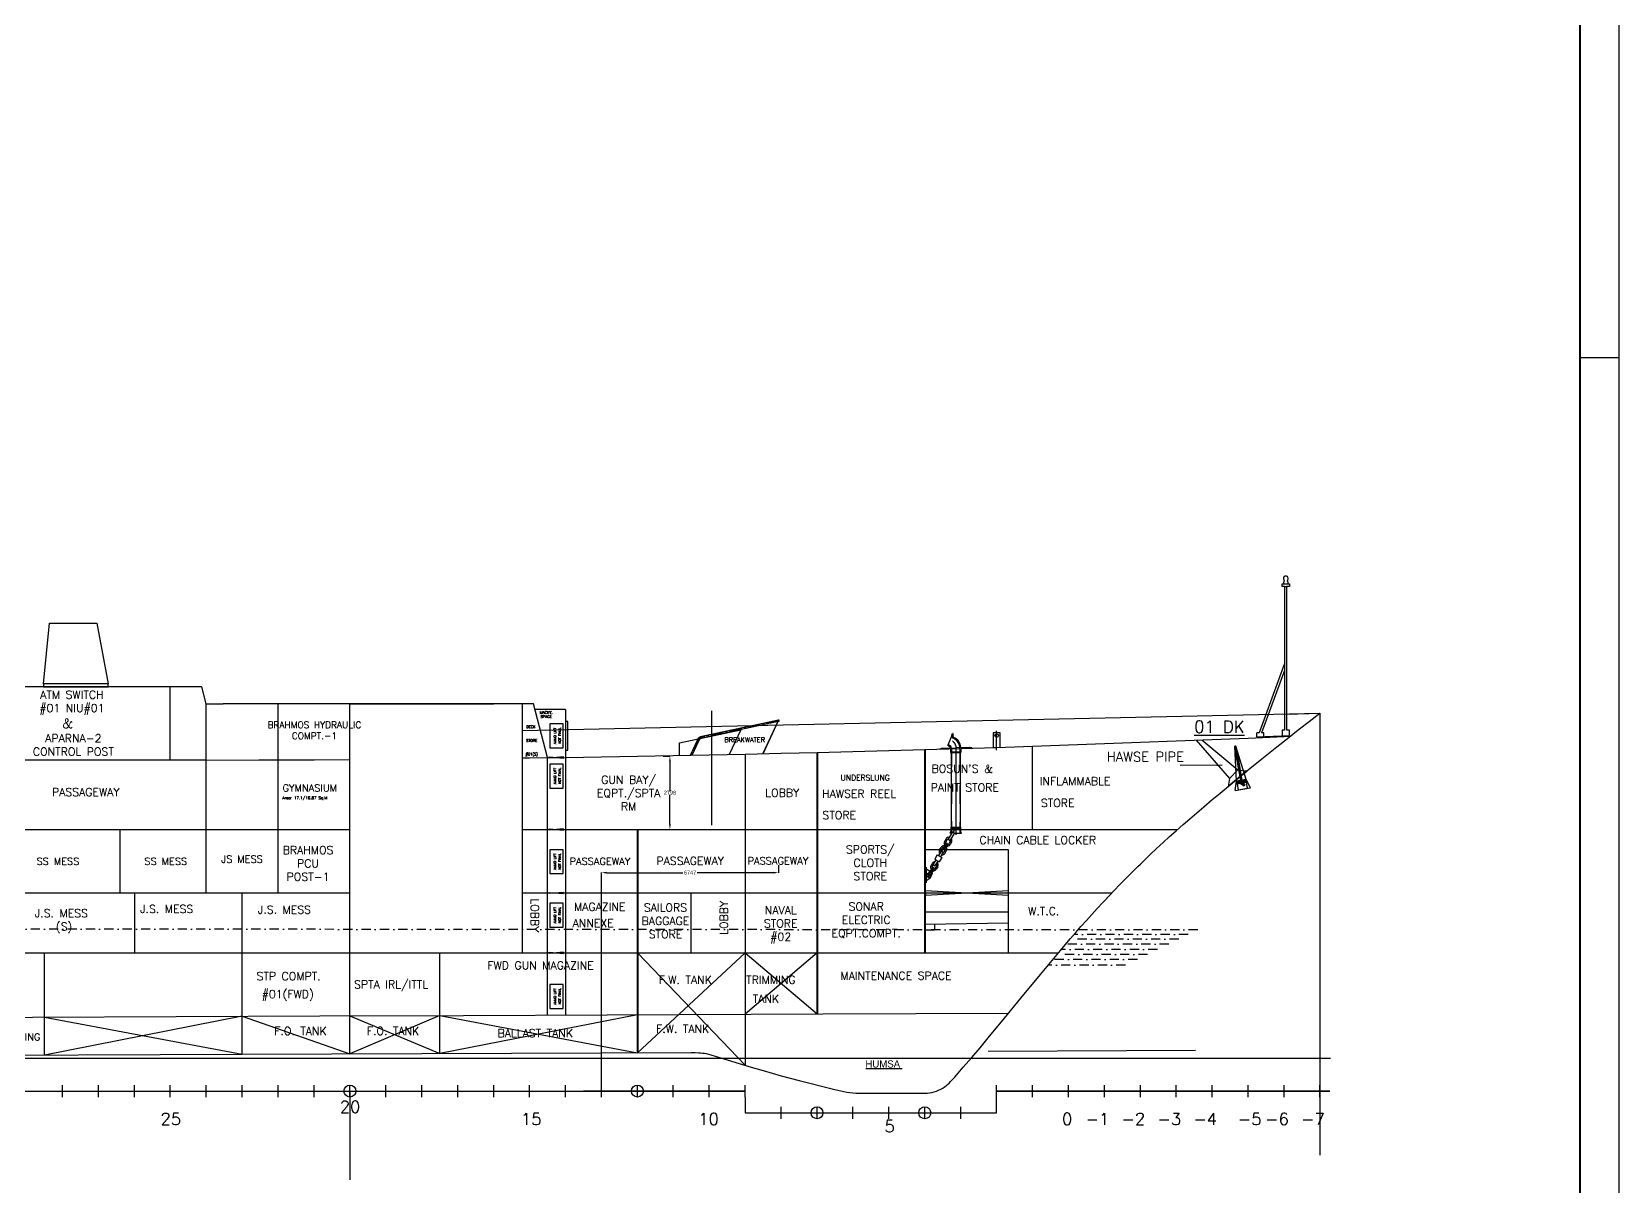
# Model space of a CAD drawing. Header units: inches. Extents: x -439515 to 171412, y -8673 to 415183.
# Drawn here: x 110939 to 171412, y 275123 to 319106 of the extents above; entities that cross this region are included whole.
import ezdxf
from ezdxf.enums import TextEntityAlignment as Align

# ---------------------------------------------------------------- set-up
doc = ezdxf.new("R2010")
doc.units = ezdxf.units.IN
doc.header["$LTSCALE"] = 700
doc.header["$MEASUREMENT"] = 0
doc.header["$PDMODE"] = 34
for name, pattern in [('CENTER', [2, 1.25, -0.25, 0.25, -0.25]), ('CENTER2', [1.125, 0.75, -0.125, 0.125, -0.125]), ('DASHDOT', [1, 0.5, -0.25, 0, -0.25]), ('DASHDOT5', [7.2, 5, -1, 0.2, -1]), ('DASHED11', [2, 1, -1]), ('DOTDASH1', [1600, 1000, -250, 100, -250]), ('H1', [40, 20, -20]), ('PHANTOM', [2.5, 1.25, -0.25, 0.25, -0.25, 0.25, -0.25])]:
    doc.linetypes.add(name, pattern=pattern)
for name, color, linetype in [('01', 7, 'Continuous'), ('01 DECK', 7, 'Continuous'), ('1', 2, 'Continuous'), ('AP & CLS', 7, 'Continuous'), ('CUSTOMERS_WEAPONS_AND_SENSORS', 7, 'Continuous'), ('Layer1', 6, 'Continuous'), ('LAYER2', 7, 'PHANTOM'), ('MANHOLES', 160, 'Continuous'), ('PLINES', 4, 'Continuous'), ('WEAPON TEXT', 7, 'Continuous'), ('WHTD', 191, 'Continuous')]:
    doc.layers.add(name, color=color, linetype=linetype)
doc.layers.add('path', color=130, linetype='DOTDASH1', lineweight=35)
doc.styles.add('ROMANS', font='romans')
doc.dimstyles.new('ISO-25', dxfattribs={"dimtxt": 2.5, "dimasz": 2.5, "dimexe": 1.25, "dimexo": 0.625, "dimtad": 1, "dimdsep": 46, "dimtxsty": 'Standard', "dimcen": 2.5, "dimadec": 0, "dimazin": 0, "dimtfac": 1, "dimtmove": 2, "dimatfit": 3, "dimfxl": 1, "dimtolj": 1, "dimtzin": 0, "dimarcsym": 0})
doc.dimstyles.get("Standard").update_dxf_attribs({"dimtxt": 150.18, "dimasz": 200.18, "dimexe": 0.8, "dimexo": 0.625, "dimgap": 0.09, "dimtad": 0, "dimtih": 1, "dimtoh": 1, "dimdec": 0, "dimzin": 0, "dimdsep": 46, "dimtxsty": 'Standard', "dimcen": 8.09, "dimclrd": 40, "dimclre": 40, "dimadec": 0, "dimazin": 0, "dimtfac": 1, "dimtdec": 0, "dimtofl": 0, "dimtmove": 0, "dimatfit": 3, "dimfxl": 1, "dimtolj": 1, "dimtzin": 0, "dimarcsym": 0})

# ---------------------------------------------------------------- blocks, each defined once
blk = doc.blocks.new('23wert')
at = {"color": 3}
for p, q in [((-835646, 457130), (-835001, 458513)), ((-835640, 457130), (-834995, 458514))]:
    blk.add_line(p, q, dxfattribs=at)
blk.add_lwpolyline([(-839134, 457057), (-839134, 457579), (-836577, 458127), (-837057, 457099)], dxfattribs=at)
for points in [[(-838670, 457066), (-838353, 457747, -0.252669), (-838201, 457860), (-834995, 458545)], [(-838603, 457067), (-838312, 457691, -0.252669), (-838159, 457804), (-834995, 458484)]]:
    blk.add_lwpolyline(points, format="xyb", dxfattribs=at)
at = {"color": 3, "linetype": 'CENTER2'}
blk.add_lwpolyline([(-834995, 458514), (-838180, 457832, 0.252634), (-838332, 457718), (-838636, 457067)], format="xyb", dxfattribs=at)
at = {"color": 3}
blk.add_arc((-834995, 458514), 30.4, 270, 90, dxfattribs=at)
blk = doc.blocks.new('*D242')
at = {"layer": '01', "color": 40, "linetype": 'ByBlock', "lineweight": -2, "transparency": 16777216}
for p, q in [((139387, 287350), (139387, 287068)), ((132640, 278522), (132640, 287070)), ((132841, 287069), (135738, 287069)), ((139187, 287069), (136289, 287069))]:
    blk.add_line(p, q, dxfattribs=at)
at = {"layer": '01', "color": 40, "linetype": 'ByBlock', "transparency": 16777216}
for points in [[(132841, 287103), (132841, 287036), (132640, 287069)], [(139187, 287103), (139187, 287036), (139387, 287069)]]:
    blk.add_solid(points, dxfattribs=at)
at = {"layer": 'Defpoints', "color": 0, "linetype": 'ByBlock', "transparency": 16777216}
for p in [(139387, 287351), (139387, 287069), (132640, 278521)]:
    blk.add_point(p, dxfattribs=at)
at = {"layer": '01', "color": 0, "linetype": 'ByBlock', "transparency": 16777216, "insert": (136014, 287069), "char_height": 150.2, "attachment_point": 5}
blk.add_mtext('\\A1;6747', dxfattribs=at)
blk = doc.blocks.new('*D224')
at = {"layer": '01', "color": 40, "linetype": 'ByBlock', "lineweight": -2, "transparency": 16777216}
for p, q in [((134996, 291513), (135250, 291513)), ((135249, 291313), (135249, 290189)), ((135249, 288915), (135249, 290039)), ((135249, 288715), (135248, 288715))]:
    blk.add_line(p, q, dxfattribs=at)
at = {"layer": '01', "color": 40, "linetype": 'ByBlock', "transparency": 16777216}
for points in [[(135215, 291313), (135282, 291313), (135249, 291513)], [(135215, 288915), (135282, 288915), (135249, 288715)]]:
    blk.add_solid(points, dxfattribs=at)
at = {"layer": 'Defpoints', "color": 0, "linetype": 'ByBlock', "transparency": 16777216}
for p in [(134996, 291513), (135249, 288715), (135250, 288715)]:
    blk.add_point(p, dxfattribs=at)
at = {"layer": '01', "color": 0, "linetype": 'ByBlock', "transparency": 16777216, "insert": (135249, 290114), "char_height": 150.2, "attachment_point": 5}
blk.add_mtext('\\A1;2798', dxfattribs=at)
blk = doc.blocks.new('A$C4BFF05FE')
blk.add_line((-10, 420.5), (0, 420.5))
at = {"color": 3}
blk.add_lwpolyline([(-1189, 0), (0, 0), (0, 841), (-1189, 841)], close=True, dxfattribs=at)
at = {"color": 4, "const_width": 0.5}
blk.add_lwpolyline([(-1169, 10), (-10, 10), (-10, 831), (-1169, 831)], close=True, dxfattribs=at)
blk = doc.blocks.new('*D290')
at = {"color": 40, "lineweight": -2, "transparency": 16777216}
for p, q in [((145993, 292310), (146019, 292374)), ((146012, 292302), (146038, 292367)), ((146019, 292374), (146027, 292370)), ((146037, 292366), (146029, 292369))]:
    blk.add_line(p, q, dxfattribs=at)
at = {"color": 40, "transparency": 16777216}
for points in [[(146019, 292374), (146019, 292374), (146019, 292374)], [(146037, 292366), (146037, 292366), (146038, 292366)]]:
    blk.add_solid(points, dxfattribs=at)
at = {"layer": 'Defpoints', "color": 0, "transparency": 16777216}
for p in [(145992, 292309), (146011, 292301), (146038, 292366)]:
    blk.add_point(p, dxfattribs=at)
at = {"color": 0, "transparency": 16777216, "insert": (146028, 292370), "char_height": 0.6, "attachment_point": 5}
blk.add_mtext('\\A1;22.5', dxfattribs=at)

msp = doc.modelspace()

# ---------------------------------------------------------------- linework, layer by layer
at = {"color": 7}
for p, q in [((158571.5, 298069), (158754, 298069)), ((158571.5, 297977.8), (158571.5, 298069)), ((158662.7, 297977.8), (158571.5, 297977.8)), ((158662.7, 297977.8), (158662.7, 292502.4)), ((158754, 298069), (158845.3, 298069)), ((158754, 292502.4), (158754, 297977.8)), ((158845.3, 297977.8), (158754, 297977.8)), ((158845.3, 298069), (158845.3, 297977.8)), ((158662.7, 295033.6), (157692.5, 292402.1)), ((158662.7, 294769.8), (157789.7, 292402.1)), ((117586.1, 293505.3), (118224.7, 293505.3)), ((129629.5, 284016.5), (129629.5, 293505.3)), ((157693.5, 292402.1), (157602.3, 292402.1)), ((157602.3, 292240.8), (157602.3, 292402.1)), ((157876, 292402.1), (157784.8, 292402.1)), ((157876.9, 292252.6), (157876, 292402.1)), ((158571.5, 292502.4), (158571.5, 292283.9)), ((158662.7, 292502.4), (158571.5, 292502.4)), ((158845.3, 292502.4), (158754, 292502.4)), ((158845.3, 292294.1), (158845.3, 292502.4)), ((138114.6, 291585.4), (138114.6, 279730.5)), ((88846.1, 286297.5), (123060.5, 286297.5)), ((114848.9, 286297.5), (114848.9, 284016.5)), ((118954.7, 280151), (118954.7, 286297.5)), ((129629.5, 286297.5), (152080.6, 286297.5)), ((136061.8, 284016.5), (136061.8, 286297.5)), ((95689, 284016.5), (150049.9, 284016.5)), ((111427.5, 280121.4), (111427.5, 284016.5)), ((126481.8, 280181.1), (126481.8, 284016.5)), ((147376.9, 280272.6), (155268.7, 280304.2)), ((112111.8, 278521.2), (112111.8, 278977.4)), ((113480.4, 278521.2), (113480.4, 278977.4)), ((114849, 278521.2), (114849, 278977.4)), ((116217.5, 278521.2), (116217.5, 278977.4)), ((117586.1, 278521.2), (117586.1, 278977.4)), ((118954.7, 278521.2), (118954.7, 278977.4)), ((120323.2, 278521.2), (120323.2, 278977.4)), ((121691.8, 278521.2), (121691.8, 278977.4)), ((123060.4, 278521.2), (123060.4, 278977.4)), ((124428.9, 278521.2), (124428.9, 278977.4)), ((125797.5, 278521.2), (125797.5, 278977.4)), ((127166.1, 278521.2), (127166.1, 278977.4)), ((128534.7, 278521.2), (128534.7, 278977.4)), ((129903.2, 278521.2), (129903.2, 278977.4)), ((131271.8, 278521.2), (131271.8, 278977.4)), ((132640.4, 278521.2), (132640.4, 278977.4)), ((134008.9, 278521.2), (134008.9, 278977.4)), ((135377.5, 278521.2), (135377.5, 278977.4)), ((136746.1, 278521.2), (136746.1, 278977.4)), ((138114.6, 278521.2), (138114.6, 278977.4)), ((147694.6, 277921.1), (147694.6, 278977.4)), ((147694.6, 278521.2), (147694.6, 278977.4)), ((149063.2, 278521.2), (149063.2, 278977.4)), ((150431.8, 278521.2), (150431.8, 278977.4)), ((151800.3, 278521.2), (151800.3, 278977.4)), ((153168.9, 278521.2), (153168.9, 278977.4)), ((154537.5, 278521.2), (154537.5, 278977.4)), ((155906.1, 278521.2), (155906.1, 278977.4)), ((157274.6, 278521.2), (157274.6, 278977.4)), ((158643.2, 278521.2), (158643.2, 278977.4)), ((160011.8, 278521.2), (160011.8, 278977.4)), ((9536, 278749.3), (138114.6, 278749.3)), ((116217.5, 278749.3), (117586.1, 278749.3)), ((138114.6, 278521.2), (138114.6, 277921.1)), ((147694.6, 278749.3), (160393.1, 278749.3)), ((138114.6, 277921.1), (147694.6, 277921.1)), ((139483.2, 277693), (139483.2, 278149.2)), ((140851.8, 277693), (140851.8, 278149.2)), ((142220.4, 277693), (142220.4, 278149.2)), ((143588.9, 277693), (143588.9, 278149.2)), ((144957.5, 277693), (144957.5, 278149.2)), ((146326.1, 277693), (146326.1, 278149.2))]:
    msp.add_line(p, q, dxfattribs=at)
for p, q in [((116217.5, 291361.2), (116217.5, 294143.9)), ((120323.2, 286297.5), (120323.2, 293505.3)), ((123060.6, 280167.6), (123060.4, 293505.3)), ((131271.8, 293285.6), (130105.7, 293285.6)), ((131271.8, 293285.6), (131271.8, 281648.5)), ((145998.2, 292323.6), (145828.9, 291905)), ((155295.3, 292118.2), (156562.1, 290655.8)), ((155517, 292127.1), (156887.3, 290981)), ((145933.2, 291783.5), (145933.2, 291645.3)), ((145933.2, 291645.3), (146334.7, 291645.3)), ((145963.3, 291673.8), (145963.3, 288757.9)), ((145963.3, 291673.8), (146304.5, 291673.8)), ((145963.3, 291673.8), (145963.3, 291645.3)), ((145974.3, 291808.6), (145974.3, 291718.3)), ((146293.6, 291791.3), (146293.6, 291718.3)), ((146304.5, 291673.8), (146304.5, 288756.6)), ((146304.5, 291673.8), (146304.5, 291645.3)), ((146334.7, 291798.2), (146334.7, 291645.3)), ((149063.2, 288715.3), (149063.2, 291888.4)), ((130587.5, 281645.3), (130587.5, 291451.4)), ((156887.3, 290981), (157223.8, 290950.2)), ((156562.1, 290655.8), (156519.3, 290358.1)), ((145998.8, 288598.4), (145866.8, 288370.8)), ((145914.5, 288581.4), (145987.2, 288581.1)), ((146070.5, 288560.2), (145940, 288327.8)), ((145952.4, 288803.5), (146315.4, 288802.2)), ((145952.4, 288803.5), (145953, 288642.9)), ((145963.3, 288757.9), (146304.5, 288756.6)), ((146034.5, 288586.2), (146125, 288779.2)), ((146077.7, 288580.7), (146359.8, 288579.7)), ((146315.4, 288802.2), (146314.8, 288642.9)), ((145578, 287878.9), (145484.5, 287719.7)), ((145518.2, 287933.3), (145575.6, 288031)), ((145565.4, 287905.6), (145622.8, 288003.3)), ((145652.2, 288005.4), (145746.2, 288165.5)), ((145804.3, 288180.6), (145667.3, 287947.3)), ((145738, 287935.7), (145680.6, 287838)), ((145767, 288357), (145709.6, 288259.3)), ((145725.4, 287962.4), (145819.4, 288122.5)), ((145727.8, 287810.3), (145785.2, 287908)), ((145814.2, 288329.3), (145756.9, 288231.6)), ((145929.4, 288261.7), (145872, 288164)), ((145976.6, 288234), (145919.2, 288136.3)), ((144995.2, 287273), (144957.5, 287273.7)), ((145233.6, 287251.5), (145143.9, 287098.7)), ((145248.1, 287432.3), (145190.7, 287334.6)), ((145295.3, 287404.6), (145237.9, 287306.9)), ((145294.3, 287395.8), (145387.7, 287554.9)), ((145434, 287749.3), (145337.3, 287584.6)), ((145337.3, 287584.6), (145511.4, 287482.3)), ((145416.5, 287345.4), (145353.2, 287237.5)), ((145367.5, 287352.8), (145461, 287511.9)), ((145450.6, 287296.3), (145392.8, 287198.8)), ((145434, 287749.3), (145608.2, 287647.1)), ((145608.2, 287647.1), (145511.4, 287482.3)), ((145651.2, 287835.9), (145557.7, 287676.7)), ((145082.6, 287040.7), (145057.2, 286997.4)), ((145143.9, 287098.7), (145217.1, 287055.7)), ((145217.1, 287055.7), (145183.3, 286945.7)), ((145306.8, 287208.5), (145217.1, 287055.7))]:
    msp.add_line(p, q)
at = {"color": 7, "lineweight": 40}
for p, q in [((140851.8, 291649.2), (140851.8, 281685.4)), ((144957.5, 291759.8), (144957.5, 284016.5)), ((134008.9, 288715.3), (134008.9, 280210.5)), ((144994, 287273), (144994, 286680.4))]:
    msp.add_line(p, q, dxfattribs=at)
at = {"ltscale": 0.2}
for p, q in [((145521, 291788.8), (145515.3, 291778.1)), ((145521, 291788.8), (145623.5, 291816.5)), ((145974.3, 291808.6), (145974.3, 291718.3)), ((146748, 291820.9), (146644.2, 291843.2)), ((146748, 291820.9), (146754.3, 291810.5))]:
    msp.add_line(p, q, dxfattribs=at)
at = {"linetype": 'DASHED11'}
for p, q in [((145974.3, 291830.5), (145974.3, 288813.5)), ((145974.3, 291794.3), (145974.3, 288617.1)), ((146293.6, 291794.3), (146293.6, 288617.1))]:
    msp.add_line(p, q, dxfattribs=at)
at = {"color": 3}
for p, q in [((156809.2, 291891.5), (156764.3, 291883.5)), ((156809.2, 291891.5), (156764.3, 291883.5)), ((156836.8, 290553), (156764.3, 291883.5)), ((156836.8, 290553), (156764.3, 291883.5)), ((157196.2, 290616.4), (156809.2, 291891.5)), ((157196.2, 290616.4), (156809.2, 291891.5)), ((156834.5, 291483.5), (156879.4, 291491.4)), ((156785.4, 290201.1), (156836.8, 290553)), ((156785.4, 290201.1), (157365, 290303.3)), ((156785.5, 290201.1), (156836.9, 290553)), ((156785.5, 290201.1), (157365, 290303.3)), ((156836.8, 290553), (157196.2, 290616.4)), ((156836.8, 290553), (157196.2, 290616.4)), ((157196.2, 290616.4), (156836.8, 290553)), ((157196.3, 290616.4), (156836.9, 290553)), ((157199.5, 290598.4), (156840.1, 290535)), ((157199.5, 290598.4), (156840.1, 290535)), ((156840.1, 290535), (156843.6, 290514.8)), ((156840.1, 290535), (156855.9, 290445.1)), ((156843.6, 290514.8), (156844.8, 290508)), ((156844, 290509.5), (157203.4, 290572.9)), ((156844, 290509.5), (157203.4, 290572.9)), ((156844, 290509.5), (156848, 290487)), ((156844, 290509.5), (156848, 290487)), ((156848, 290487), (157207.4, 290550.4)), ((156848, 290487), (157207.4, 290550.4)), ((157215.3, 290508.5), (156855.9, 290445.1)), ((156855.9, 290445.1), (156895.5, 290220.5)), ((156883.6, 290287.9), (156885, 290280.4)), ((156885, 290280.4), (156888.9, 290257.9)), ((156895.5, 290220.5), (157254.9, 290283.9)), ((156895.5, 290220.5), (157254.9, 290283.9)), ((157050, 290595.1), (156930.6, 290475.7)), ((156930.6, 290475.7), (157050, 290595.1)), ((156992.8, 290584.2), (157037.7, 290592.1)), ((157365, 290303.3), (157196.2, 290616.4)), ((157365, 290303.3), (157196.3, 290616.4)), ((157203, 290578.2), (157199.5, 290598.4)), ((157215.3, 290508.5), (157199.5, 290598.4)), ((157204.2, 290571.4), (157203, 290578.2)), ((157207.4, 290550.4), (157203.4, 290572.9)), ((157207.4, 290550.4), (157203.4, 290572.9)), ((157254.9, 290283.9), (157215.3, 290508.5)), ((157244.4, 290343.8), (157243, 290351.3)), ((157248.3, 290321.3), (157244.4, 290343.8)), ((157254.9, 290283.9), (157248.3, 290321.3)), ((156888.9, 290257.9), (156895.5, 290220.5))]:
    msp.add_line(p, q, dxfattribs=at)
at = {"color": 42}
msp.add_line((114301.5, 286297.5), (114301.5, 288715.3), dxfattribs=at)
at = {"color": 7, "ltscale": 0.8}
for p, q in [((148150.8, 287939.7), (144957.5, 287939.7)), ((148150.8, 286297.5), (148150.8, 287939.7)), ((148150.8, 284016.5), (148150.8, 287939.7)), ((144987.3, 286388.7), (148150.8, 286206.2)), ((144987.3, 286206.2), (148150.8, 286388.7)), ((144987.3, 286297.5), (144987.3, 286206.2)), ((144957.5, 285577.6), (148150.8, 285577.6)), ((145327.9, 284881.7), (144957.5, 284881.7)), ((145327.9, 285108.2), (145327.9, 284881.7))]:
    msp.add_line(p, q, dxfattribs=at)
at = {"color": 6, "linetype": 'CENTER2', "ltscale": 0.8}
for p, q in [((145039.8, 287056.8), (145205.8, 286911.3)), ((145270.2, 287230), (145055.4, 286871.6))]:
    msp.add_line(p, q, dxfattribs=at)
at = {"color": 4, "linetype": 'DASHDOT'}
for p, q in [((155356.1, 284886.3), (7090.9, 284996.3)), ((154254.6, 284350.4), (150327.8, 284350.4)), ((154629.7, 284532.8), (150483.5, 284532.8)), ((154989.7, 284708), (150634.8, 284708)), ((153054.7, 283766.6), (149836.4, 283766.6)), ((153444.8, 283956.4), (149995, 283956.4)), ((153819.4, 284138.6), (150147.8, 284138.6)), ((152601.1, 283545.9), (149652.9, 283545.9))]:
    msp.add_line(p, q, dxfattribs=at)
at = {"color": 6, "ltscale": 0.8}
msp.add_line((144957.5, 285101.7), (148150.8, 285157.4), dxfattribs=at)
at = {"color": 7, "linetype": 'DOTDASH1'}
msp.add_line((118954.7, 284016.5), (128990.8, 284016.5), dxfattribs=at)
at = {"color": 4, "linetype": 'DOTDASH1'}
for p, q in [((134008.9, 284016.5), (138114.6, 279730.5)), ((134009.2, 280210.7), (138114.6, 284016.5))]:
    msp.add_line(p, q, dxfattribs=at)
at = {"color": 3, "linetype": 'DOTDASH1'}
for p, q in [((140851.8, 284016.5), (138114.6, 281674.9)), ((138114.6, 284016.5), (140851.8, 281685.4)), ((118954.7, 281599.2), (111427.5, 280121.4)), ((111427.5, 281569.5), (118954.7, 280151.4)), ((134008.9, 281658.9), (126481.8, 280181.1)), ((126481.8, 281628.8), (134009.2, 280210.7))]:
    msp.add_line(p, q, dxfattribs=at)
at = {"color": 24, "linetype": 'DOTDASH1'}
for p, q in [((118954.7, 281599.2), (123060.4, 280167.3)), ((126481.8, 281628.8), (123060.4, 280167.5)), ((123060.4, 281615.2), (126481.8, 280181.1))]:
    msp.add_line(p, q, dxfattribs=at)
at = {"color": 7, "linetype": 'Continuous'}
for p, q in [((138114.6, 278749.3), (131955.9, 278749.3)), ((160393.1, 278749.3), (147694.6, 278749.3))]:
    msp.add_line(p, q, dxfattribs=at)
at = {"color": 7}
msp.add_lwpolyline([(158633.3, 298226.8, -0.3138593), (158633.3, 298148.5, 0.1532444), (158617, 298096.4), (158617, 298069), (158799.5, 298069), (158799.5, 298096.4, 0.1532444), (158783.1, 298148.5, -0.3138593), (158783.1, 298226.8, 1.9148542)], format="xyb", close=True, dxfattribs=at)
for points in [[(111381.9, 294263), (111610, 296580), (113412.4, 296580), (113845.3, 294263)], [(48473.3, 288715.3), (123060.5, 288715.3)], [(129629.5, 288715.3), (154589.9, 288715.3)], [(41630.5, 281461.8), (84276.2, 281461.8), (89066.2, 281481), (94540.4, 281502), (100014.7, 281523.9), (105489, 281545.8), (110963.3, 281567.7), (116437.6, 281589.6), (121911.8, 281610.6), (127386.1, 281632.5), (132860.4, 281654.4), (135597.5, 281665.3), (141071.8, 281686.3), (148149.6, 281714.6)]]:
    msp.add_lwpolyline(points, dxfattribs=at)
for points in [[(111381.9, 294143.9), (113845.3, 294143.9), (113845.3, 294263), (111381.9, 294263)], [(131271.8, 291734.6), (131363.1, 291734.6), (131363.1, 292829.5), (131271.8, 292829.5)]]:
    msp.add_lwpolyline(points, close=True)
for points in [[(130587.5, 291451.4), (130048, 293505.3), (118224.7, 293505.3)], [(144993.9, 287202.2), (145035.8, 287201.6), (145158.9, 287124.3)]]:
    msp.add_lwpolyline(points)
at = {"color": 1, "linetype": 'DOTDASH1'}
for points in [[(130678.7, 291825.8), (131180.6, 291825.8), (131180.6, 292738.2), (130678.7, 292738.2)], [(130678.7, 290290.6), (131180.6, 290290.6), (131180.6, 291203), (130678.7, 291203)], [(130678.7, 287031.7), (131180.6, 287031.7), (131180.6, 287944.1), (130678.7, 287944.1)], [(130678.7, 284990.2), (131180.6, 284990.2), (131180.6, 285902.6), (130678.7, 285902.6)], [(130678.7, 281893.5), (131180.6, 281893.5), (131180.6, 282805.9), (130678.7, 282805.9)]]:
    msp.add_lwpolyline(points, close=True, dxfattribs=at)
at = {"color": 3}
for points in [[(156992.8, 290584.2), (156770, 291832.9), (156815, 291840.8)], [(156770, 291832.9), (156815, 291840.8), (156879.4, 291491.4)], [(156994.1, 290580.7), (156834.5, 291483.5), (156770, 291832.9)], [(156770, 291832.9), (156992.8, 290584.2), (156994.1, 290580.7)], [(157039.1, 290588.6), (157037.7, 290592.1), (156815, 291840.8)], [(156815, 291840.8), (156879.4, 291491.4), (157039.1, 290588.6)], [(156879.4, 291491.4), (157039.1, 290588.6), (156994.1, 290580.7)], [(157125.4, 290373.2), (157141.2, 290389.6), (156990.3, 290535.4), (156942.8, 290486.2), (157125.4, 290373.2)], [(157157.1, 290406), (157037.8, 290584.6), (156990.3, 290535.4), (157141.2, 290389.6), (157157.1, 290406)], [(157039.1, 290588.6), (156994.1, 290580.7), (156992.8, 290584.2)]]:
    msp.add_lwpolyline(points, dxfattribs=at)
msp.add_lwpolyline([(157075.3, 290421.1, 1), (157075.3, 290489.5, 1), (157075.3, 290421.1)], format="xyb", dxfattribs=at)
msp.add_lwpolyline([(145227.7, 287073.8, -0.2621897), (145232.2, 287006.8), (145162, 286859.8), (145029.6, 286767.9), (144994, 286768.5)], format="xyb")
msp.add_circle((145121.6, 286984), 32.3)
at = {"color": 7}
for centre in [(123060.4, 278749.3), (134008.9, 278749.3), (140851.8, 277921.1), (144957.5, 277921.1)]:
    msp.add_circle(centre, 228.1, dxfattribs=at)
for centre, radius, start, end in [((146088, 292278.9), 100.4, 152.205703, 245.744586), ((146017.3, 292315.9), 20.5, 332.353369, 152.353369), ((146088, 292278.9), 59.3, 152.353369, 245.744586), ((145874.3, 291804.7), 419.7, 356.973851, 65.744586), ((145874.3, 291804.7), 460.8, 5.16619, 65.744586), ((145874.5, 291822.3), 100.4, 356.973851, 110.055666), ((145875.3, 291822.3), 59.3, 50.588439, 110.055666), ((145896.9, 288635.2), 56.7, 288.092836, 7.765426), ((145896.9, 288635.2), 79.5, 317.17356, 346.814753), ((146036.4, 288582.7), 40.8, 326.587132, 157.298533), ((146371, 288635.2), 79.5, 193.185247, 224.184563), ((146371, 288635.2), 56.7, 172.234574, 258.659989), ((145623, 287871.8), 121.5, 149.580701, 219.127677), ((145623, 287871.8), 66.8, 149.580701, 200.089384), ((145680.4, 287969.5), 121.5, 80.033726, 149.580701), ((145614.6, 287857.4), 42.5, 329.580701, 149.580701), ((145680.4, 287969.5), 66.8, 99.072018, 149.580701), ((145688.8, 287983.9), 42.5, 149.580701, 329.580701), ((145814.4, 288197.8), 121.5, 149.580701, 219.127677), ((145782.8, 288144), 42.5, 329.580701, 149.580701), ((145814.4, 288197.8), 66.8, 149.580701, 201.391846), ((145871.8, 288295.5), 121.5, 80.033726, 149.580701), ((145680.4, 287969.5), 121.5, 329.580701, 39.127677), ((145814.4, 288197.8), 121.5, 260.033726, 329.580701), ((145871.8, 288295.5), 66.8, 97.769556, 149.580701), ((145814.4, 288197.8), 66.8, 277.769556, 329.580701), ((145903.4, 288349.3), 42.5, 149.580701, 329.580701), ((145871.8, 288295.5), 66.8, 329.580701, 21.391846), ((145871.8, 288295.5), 121.5, 329.580701, 39.127677), ((145295.5, 287273), 121.5, 149.580701, 219.127677), ((145295.5, 287273), 66.8, 149.580701, 200.089384), ((145270.2, 287230), 42.5, 329.580701, 149.580701), ((145352.9, 287370.8), 121.5, 90.903109, 149.580701), ((145330.9, 287374.3), 42.5, 149.580701, 329.580701), ((145351.8, 287361.9), 66.8, 345.670941, 43.801999), ((145346, 287358.2), 121.5, 329.346554, 49.490062), ((145623, 287871.8), 121.5, 260.033726, 329.580701), ((145623, 287871.8), 66.8, 279.072018, 329.580701), ((145117.5, 286964.9), 68.5, 151.720659, 343.664397), ((145261.1, 286913.6), 219.1, 122.359712, 144.554161), ((145288.3, 287260.8), 121.5, 259.799579, 329.346554), ((145295.5, 287273), 66.8, 279.072018, 329.580701)]:
    msp.add_arc(centre, radius, start, end)
at = {"ltscale": 0.2}
msp.add_arc((145895.5, 291847), 27.4, 271.973851, 50.588439, dxfattribs=at)
at = {"layer": '01', "linetype": 'ByBlock'}
for p, q in [((158662.7, 297977.8), (158639.9, 297977.8)), ((158662.7, 297977.8), (158754, 297977.8)), ((158754, 297977.8), (158776.8, 297977.8)), ((123060.4, 293505.3), (128534.7, 293505.3)), ((136843.5, 288880.9), (136843.5, 293229.1))]:
    msp.add_line(p, q, dxfattribs=at)
at = {"layer": '01', "color": 4}
msp.add_line((129629.5, 292485.2), (160011.8, 293140.3), dxfattribs=at)
at = {"layer": '01', "color": 7}
msp.add_line((158754, 293113.2), (160011.8, 293140.3), dxfattribs=at)
at = {"layer": '01', "color": 3, "linetype": 'ByBlock'}
msp.add_line((160011.8, 293140.3), (160011.8, 276303.8), dxfattribs=at)
at = {"layer": '01', "linetype": 'CENTER'}
msp.add_line((147694.7, 291737.2), (147694.7, 292468), dxfattribs=at)
at = {"layer": '01', "color": 4, "linetype": 'ByBlock'}
msp.add_line((123060.4, 278749.3), (123060.4, 275372.6), dxfattribs=at)
at = {"layer": '01', "color": 7}
msp.add_lwpolyline([(158881.3, 293115.9), (160011.8, 293140.3)], dxfattribs=at)
at = {"layer": '01', "linetype": 'ByBlock'}
msp.add_lwpolyline([(147557.8, 291839.3), (147831.5, 291848), (147831.5, 292391), (147557.8, 292391)], close=True, dxfattribs=at)
for points in [[(130652.9, 291482.6), (131200.3, 291437), (131200.3, 291482.6), (130652.9, 291437), (130652.9, 291482.6)], [(130652.9, 288738.1), (131200.3, 288692.5), (131200.3, 288738.1), (130652.9, 288692.5), (130652.9, 288738.1)], [(130652.9, 286320.3), (131200.3, 286274.6), (131200.3, 286320.3), (130652.9, 286274.6), (130652.9, 286320.3)], [(130652.9, 284039.3), (131200.3, 283993.7), (131200.3, 284039.3), (130652.9, 283993.7), (130652.9, 284039.3)]]:
    msp.add_lwpolyline(points, dxfattribs=at)
msp.add_circle((147694.7, 292290.4), 66.7, dxfattribs=at)
at = {"layer": '01 DECK', "color": 7, "linetype": 'Continuous'}
msp.add_line((117586.1, 291361.2), (95689, 291361.2), dxfattribs=at)
at = {"layer": '1', "color": 7, "linetype": 'Continuous'}
msp.add_lwpolyline([(31571.5, 279805), (118954.7, 280151.3), (136061.8, 280219.2), (136205, 280217.4), (136348.3, 280211), (136419.4, 280204.6), (136490.6, 280197.3), (136561.8, 280187.2), (136632, 280174.5), (136717.8, 280155.3), (136803.6, 280133.4), (136974.2, 280083.2), (137430.4, 279940.9), (137885.6, 279799.5), (138342.7, 279661.7), (138798.9, 279526.7), (139139.2, 279429.1), (139481.4, 279333.3), (139823.5, 279240.2), (140167.5, 279149.9), (140623.7, 279033.1), (141078.1, 278919.9), (141536.1, 278810.5), (141762.3, 278758.5), (141875.5, 278734.7), (141989.5, 278712.8), (142103.6, 278694.6), (142217.6, 278680.9), (142332.6, 278671.8), (142448.4, 278669), (144957.5, 278669), (145046, 278671.8), (145135.4, 278680.9), (145224.8, 278696.4), (145312.4, 278717.4), (145399.1, 278744.8), (145483, 278777.6), (145564.2, 278815.9), (145641.8, 278860.6), (145705.6, 278904.4), (145767.7, 278951.9), (145827, 279002.1), (145883.6, 279055), (145939.2, 279110.6), (145993, 279168.1), (146098.9, 279284.9), (146424.6, 279655.3), (146744.8, 280027.6), (147062.4, 280400.7), (147375.3, 280775.7), (147996.6, 281527.5), (148614.3, 282283), (149363.4, 283195.4), (149740.2, 283651.6), (150121.6, 284107.7), (150431.8, 284472.7), (150510.2, 284563.9), (150708.2, 284792.9), (150908, 285020.1), (151111.5, 285249.1), (151315.9, 285476.3), (151524.8, 285705.3), (151735.6, 285932.5), (151800.3, 286001.8), (152167.1, 286388.7), (152388.8, 286617.7), (152612.4, 286844.9), (152840.5, 287073.9), (153070.4, 287301.1), (153168.9, 287396.9), (153544.8, 287757.3), (153788.4, 287986.3), (154033.8, 288213.5), (154284.8, 288442.5), (154537.5, 288668.7), (154796.6, 288898.6), (155056.6, 289125.8), (155587.6, 289582), (155906.1, 289851.2), (156128.7, 290038.2), (156677, 290494.4), (157232.7, 290950.6), (157274.6, 290985.3), (157795.6, 291406.8), (158366.7, 291863), (158775.5, 292186), (159185.1, 292507.1), (159597.6, 292825.5), (160011.8, 293140.3)], dxfattribs=at)
at = {"layer": 'AP & CLS', "color": 230}
msp.add_line((9536, 280002), (160416.8, 280002), dxfattribs=at)
at = {"layer": 'CUSTOMERS_WEAPONS_AND_SENSORS', "linetype": 'DASHDOT5'}
msp.add_line((146133.9, 291914.2), (146133.9, 288507.6), dxfattribs=at)
at = {"layer": 'Layer1'}
for p, q in [((145596.8, 291809.3), (146133.9, 291827.8)), ((145933.4, 291784.4), (146334.6, 291798.2)), ((146671.2, 291837.4), (146133.9, 291827.8))]:
    msp.add_line(p, q, dxfattribs=at)
at = {"layer": 'LAYER2', "ltscale": 0.2}
msp.add_line((146133.9, 291860.3), (146133.9, 291645.3), dxfattribs=at)
msp.add_arc((145915.5, 291871.9), 222.5, 10.944412, 67.073036, dxfattribs=at)
at = {"layer": 'MANHOLES', "color": 7}
for p, q in [((117415, 294143.9), (109374.7, 294143.9)), ((117586.1, 293505.3), (117415, 294143.9)), ((117586.1, 286297.5), (117586.1, 293505.3))]:
    msp.add_line(p, q, dxfattribs=at)
at = {"layer": 'path', "color": 7, "linetype": 'Continuous'}
msp.add_line((157223.8, 290950.2), (156519.3, 290358.1), dxfattribs=at)
at = {"layer": 'PLINES', "color": 0}
for points in [[(129629.5, 291438.5, 0), (129903.2, 291441.9, 0), (131271.8, 291460.8, 0), (132640.4, 291481.8, 0), (134009, 291504.7, 0), (135377.5, 291529.6, 0), (136746.1, 291556.5, 0), (138114.6, 291585.4, 0), (139483.2, 291616.3, 0), (140851.8, 291649.2, 0), (142220.4, 291684.1, 0), (143588.9, 291721, 0), (144957.5, 291759.8, 0), (146326.1, 291800.7, 0), (147694.7, 291843.6, 0), (149063.2, 291888.4, 0), (150431.8, 291935.3, 0), (151800.3, 291984.1, 0), (153169, 292035, 0), (154537.5, 292087.8, 0), (155906.2, 292142.7, 0), (157274.8, 292199.5, 0), (158643.3, 292258.3, 0), (158881.3, 292268.9, 0)], [(117586.1, 291361.2, 0), (119593.3, 291363.6, 0)], [(119593.3, 291363.6, 0), (120323.2, 291365.1, 0), (121691.8, 291370.1, 0), (123060.4, 291377.1, 0), (123060.4, 291377.1, 0)]]:
    msp.add_polyline3d(points, dxfattribs=at)
at = {"layer": 'WEAPON TEXT', "color": 1}
msp.add_line((146126, 291674.3), (146133.9, 291673.8), dxfattribs=at)
at = {"layer": 'WEAPON TEXT'}
for p, q in [((144957.5, 287273.7), (144994, 287273)), ((144957.5, 286680.4), (144994, 286680.4))]:
    msp.add_line(p, q, dxfattribs=at)
at = {"layer": 'WHTD', "color": 0, "linetype": 'Continuous'}
for p, q in [((157602.3, 292240.8), (158845.3, 292294.1)), ((156887.3, 290981), (156562.1, 290655.8))]:
    msp.add_line(p, q, dxfattribs=at)

# ---------------------------------------------------------------- block references
at = {"linetype": 'ByBlock', "xscale": 150, "yscale": 150, "zscale": 150}
msp.add_blockref('A$C4BFF05FE', (171412, 243626.5), dxfattribs=at)
at = {"color": 3, "xscale": 0.9123799999999999, "yscale": 0.9123799999999999, "zscale": 0.9123799999999999}
msp.add_blockref('23wert', (901220.5, -125475.6), dxfattribs=at)

# ---------------------------------------------------------------- texts
at = {"style": 'ROMANS'}
for s, height, p in [('&', 365, (112507.6, 292578.9)), ('BREAKWATER', 182.48, (138872.6, 292041.6))]:
    msp.add_text(s, height=height, dxfattribs=at).set_placement(p, align=Align.RIGHT)
at = {"linetype": 'H1', "style": 'ROMANS'}
for s, p in [('MACHY.', (130535.6, 293175.9)), ('SPACE', (130535.6, 293014.1))]:
    msp.add_text(s, height=100.59, dxfattribs=at).set_placement(p, align=Align.MIDDLE)
at = {"style": 'ROMANS'}
msp.add_text('%%u01 DK', height=456.19, dxfattribs=at).set_placement((156178.4, 292630.6), align=Align.MIDDLE)
at = {"linetype": 'H1', "style": 'ROMANS'}
for s, p in [('STORE', (129774.6, 292051.2)), ('DECK', (129774.6, 292578.3)), ('#01(S)', (129748.9, 291534.4))]:
    msp.add_text(s, height=100.59, dxfattribs=at).set_placement(p)
at = {"color": 7, "style": 'ROMANS'}
for p in [(130867.6, 292281.9), (130867.6, 290746.7), (130867.6, 287487.8), (130867.6, 285446.3), (130867.6, 282349.6)]:
    msp.add_text('AMMO LIFT', height=90.33, rotation=90, dxfattribs=at).set_placement(p, align=Align.MIDDLE)
for p in [(131088.5, 292292.4), (131088.5, 290757.2), (131088.5, 287498.3), (131088.5, 285456.9), (131088.5, 282360.2)]:
    msp.add_text('NOT FINAL', height=90.33, rotation=90, dxfattribs=at).set_placement(p, align=Align.CENTER)
at = {"style": 'ROMANS'}
for s, height, p in [('HAWSE PIPE', 364.95, (151888, 291302.4)), ("BOSUN'S & ", 304.88, (145214.7, 290876.9)), ('PASSAGEWAY', 304.88, (111710.3, 289986.2)), ('PAINT STORE', 304.881, (145180.5, 290161.5)), ('INFLAMMABLE', 304.881, (149336.3, 290402.9)), ('HAWSER REEL', 304.881, (141044.9, 289926.5)), ('STORE', 304.88, (149380.6, 289571.5)), ('STORE', 304.88, (141060, 289108.6)), ('CHAIN CABLE LOCKER', 304.881, (147041.6, 288158.4)), ('PASSAGEWAY', 274.39, (131423.2, 287363.1)), ('PASSAGEWAY', 304.88, (134734.8, 287364)), ('PASSAGEWAY', 274.39, (138204.9, 287382.2)), ('J.S. MESS ', 304.88, (115066.4, 285533.9)), ('J.S. MESS ', 304.88, (119551.6, 285506.9)), ('W.T.C.', 304.88, (148894.5, 285453.3)), ('STP COMPT.', 304.88, (119501, 282973.5)), ('SPTA IRL/ITTL', 304.881, (123216.7, 282659.3)), ('F.W. TANK', 304.88, (134820.6, 282833.8)), ('TRIMMING ', 304.88, (138153.9, 282838.7)), ('MAINTENANCE SPACE', 304.881, (141745.2, 282992.2)), ('#01(FWD)', 304.88, (119697.5, 282290.3)), ('TANK', 304.88, (138402.9, 282110)), ('F.W. TANK', 304.88, (134723, 280972.2)), ('F.O. TANK', 304.88, (120175.2, 280885.1)), ('F.O. TANK', 304.88, (123704.4, 280885.1)), ('BALLAST TANK', 304.881, (128683.6, 280801.4))]:
    msp.add_text(s, height=height, dxfattribs=at).set_placement(p)
at = {"color": 3, "style": 'ROMANS'}
msp.add_text('UNDERSLUNG', height=210.94, dxfattribs=at).set_placement((143624.4, 290581.3), align=Align.RIGHT)
at = {"style": 'ROMANS'}
for rotation, p in [(270, (129949.9, 286089.1)), (90, (137457.5, 284701.8))]:
    msp.add_text('LOBBY', height=304.88, rotation=rotation, dxfattribs=at).set_placement(p)
at = {"color": 1, "style": 'ROMANS'}
for s, height, p in [('MAGAZINE', 304.88, (131594.4, 285614.6)), ('ANNEXE', 304.88, (131541.3, 284995.4)), ('FWD GUN MAGAZINE', 304.881, (128295.9, 283385.5))]:
    msp.add_text(s, height=height, dxfattribs=at).set_placement(p)
at = {"color": 7, "style": 'ROMANS'}
for s, height, p in [('20', 456.19, (123064.5, 277923.5)), ('25', 456.19, (116235.8, 277457.4)), ('15', 456.19, (129963.4, 277457.4)), ('10', 456.19, (136721.8, 277457.4)), ('5', 456.2, (143620.7, 277181.4)), ('0', 456.2, (150379.1, 277457.4)), ('-1', 456.19, (151534.4, 277457.4)), ('-2', 456.19, (152903, 277457.4)), ('-3', 456.19, (154271.6, 277457.4)), ('-4', 456.19, (155640.1, 277457.4)), ('-5', 456.19, (157334.3, 277457.4)), ('-6', 456.19, (158377.3, 277457.4)), ('-6', 456.19, (158377.3, 277457.4)), ('-7', 456.19, (159745.8, 277457.4))]:
    msp.add_text(s, height=height, dxfattribs=at).set_placement(p, align=Align.CENTER)
at = {"attachment_point": 5, "style": 'ROMANS'}
for s, insert, char_height, width in [('ATM SWITCH\\P#01 NIU#01', (112468.8, 293545.7), 304.88, 3533.607), ('APARNA-2 CONTROL POST', (112523.2, 291933.7), 304.881, 3917.531), ('{\\C1;GUN BAY/\\PEQPT./SPTA RM}', (133676.5, 290102.4), 304.881, 3000.227), ('{\\C7;LOBBY}', (139527.2, 290110.4), 304.881, 1456.066), ('BRAHMOS\\PPCU\\PPOST-1', (121463.6, 287420), 304.88, 1456.066), ('{\\C3;SPORTS/    CLOTH STORE}', (142882.1, 287444.3), 304.881, 1456.066), ('SS MESS', (111936.6, 287498.6), 273.71, 3177.11), ('SS MESS', (116044.5, 287498.6), 273.71, 3177.11), ('JS MESS', (118949.1, 287585.6), 273.71, 3034.864), ('J.S. MESS\\P (S)', (112066.6, 285220.3), 304.88, 4055.451), ('{\\C7;SAILORS\\PBAGGAGE\\PSTORE}', (135079, 285231.7), 304.881, 1456.066), ('{\\C7;NAVAL\\PSTORE\\P#02}', (139470, 285086.5), 304.88, 1456.066), ('{\\C1;SONAR ELECTRIC EQPT.COMPT.}', (142725.2, 285255.5), 304.881, 1456.066)]:
    msp.add_mtext(s, dxfattribs=dict(at, insert=insert, char_height=char_height, width=width))
at = {"insert": (120489.6, 290429.9), "char_height": 109.486, "width": 2572.506, "attachment_point": 1}
msp.add_mtext('{\\Fromans.shx|c0;\\H2.5x;GYMNASIUM\\H0.8332x;\\P\\H0.4801x;Area: 17.1/\\C1;16.87\\C256; Sq.M}', dxfattribs=at)
at = {"linetype": 'ByBlock', "insert": (109416, 281400.9), "char_height": 273.714, "width": 2206.757, "attachment_point": 1, "style": 'ROMANS'}
msp.add_mtext('ECHO SOUNDING TRUNK', dxfattribs=at)
at = {"layer": 'WEAPON TEXT', "color": 7}
msp.add_text('HUMSA', height=273.71, dxfattribs=at).set_placement((142695.6, 279644.3))
at = {"layer": 'WEAPON TEXT', "color": 1, "insert": (121707.2, 292491.1), "char_height": 250.905, "width": 3425.531, "attachment_point": 5, "style": 'ROMANS'}
msp.add_mtext('BRAHMOS HYDRAULIC\\PCOMPT.-1', dxfattribs=at)

# ---------------------------------------------------------------- dimensions: what is measured, and where the dimension line sits
dim = msp.add_aligned_dim(p1=(145992.3, 292309), p2=(146011.4, 292301.3), distance=69.8, text='22.5', dimstyle='Standard', override={"dimtxt": 0.6, "dimasz": 0.3})
dim.commit()
dim.dimension.update_dxf_attribs({"geometry": '*D290', "text_midpoint": (146028, 292369.9)})
at = {"layer": '01', "linetype": 'ByBlock'}
dim = msp.add_linear_dim(base=(135248.8, 288715.3), p1=(134995.9, 291513), p2=(135249.5, 288715.3), angle=90, dimstyle='Standard', dxfattribs=at)
dim.commit()
dim.dimension.update_dxf_attribs({"geometry": '*D224', "text_midpoint": (135248.8, 290114.1)})
at = {"layer": '01', "color": 3, "linetype": 'ByBlock'}
dim = msp.add_linear_dim(base=(139387.3, 287069.2), p1=(132640.4, 278521.2), p2=(139387.3, 287350.6), dimstyle='Standard', dxfattribs=at)
dim.commit()
dim.dimension.update_dxf_attribs({"geometry": '*D242', "text_midpoint": (136013.8, 287069.2)})

# ---------------------------------------------------------------- leaders
msp.add_leader([(156279.5, 291163.5), (154686.2, 291146.2)], dimstyle='Standard')
msp.add_leader([(144102.1, 279596), (142706.6, 279596)], dimstyle='ISO-25', override={"dimgap": 100, "dimtad": 0})

doc.saveas('drawing.dxf')
